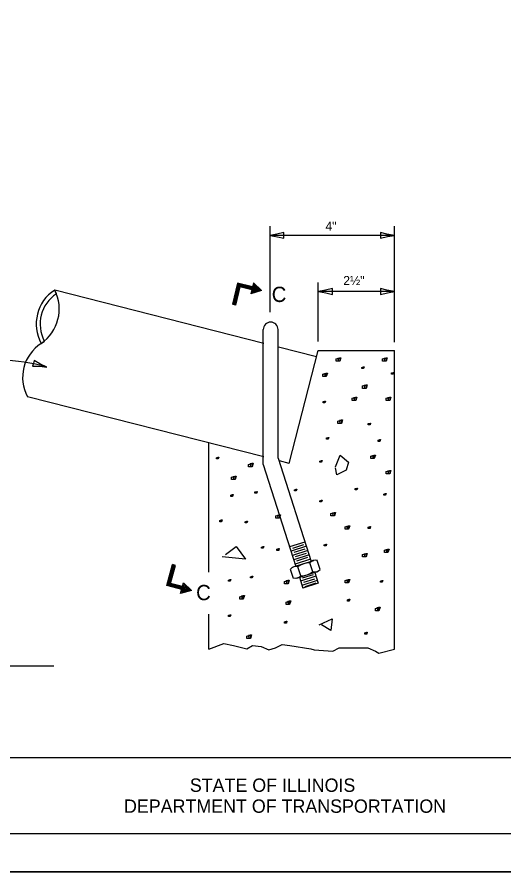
# Model space of a CAD drawing. Extents: x 2133490 to 2172050, y 2138301 to 2145980.
# Drawn here: x 2142702 to 2143021, y 2141438 to 2141998 of the extents above; entities that cross this region are included whole.
import ezdxf

# ---------------------------------------------------------------- set-up
doc = ezdxf.new("R2010")
doc.units = 0
for name, color, linetype in [('HS_Dimensions_and_Text', 7, 'Continuous'), ('HS_Pavement_Hidden', 7, 'Continuous'), ('ROW_Pr_Notes', 7, 'Continuous'), ('SH_General_Details', 7, 'Continuous'), ('SH_Printer_Plotting_Border', 7, 'Continuous'), ('Topo_Ex_Bridge_Structures', 7, 'Continuous')]:
    doc.layers.add(name, color=color, linetype=linetype)

msp = doc.modelspace()

# ---------------------------------------------------------------- linework, layer by layer
at = {"layer": 'HS_Dimensions_and_Text'}
for p, q in [((2142867.93, 2141804.66), (2142867.93, 2141861)), ((2142949.51, 2141784.98), (2142949.51, 2141861)), ((2142949.51, 2141855), (2142867.93, 2141855)), ((2142899.42, 2141785.34), (2142899.42, 2141824.17)), ((2142949.51, 2141818.17), (2142899.78, 2141818.17))]:
    msp.add_line(p, q, dxfattribs=at)
msp.add_arc((2142688.01, 2141650.29), 122.99, 74.2394, 186.2431, dxfattribs=at)
at = {"layer": 'HS_Pavement_Hidden'}
for p, q in [((2142727.76, 2141816.72), (2142726.67, 2141819.12)), ((2142717.77, 2141784.13), (2142719.87, 2141785.72)), ((2142717.77, 2141784.13), (2142717.77, 2141784.13))]:
    msp.add_line(p, q, dxfattribs=at)
for radius, start, end in [(26.48, 122.7317, 208.7118), (23.88, 123.664, 207.7795)]:
    msp.add_arc((2142740.99, 2141796.85), radius, start, end, dxfattribs=at)
at = {"layer": 'ROW_Pr_Notes'}
for p, q in [((2142846.67, 2141823.6), (2142843.34, 2141809.8)), ((2142847.04, 2141822.99), (2142843.82, 2141809.68)), ((2142847.42, 2141822.38), (2142844.32, 2141809.56)), ((2142847.8, 2141821.77), (2142844.81, 2141809.45)), ((2142848.16, 2141821.16), (2142845.31, 2141809.32)), ((2142856.53, 2141821.23), (2142846.67, 2141823.6)), ((2142856.41, 2141820.74), (2142847.04, 2141822.99)), ((2142856.29, 2141820.25), (2142847.42, 2141822.38)), ((2142856.17, 2141819.74), (2142847.8, 2141821.77)), ((2142856.06, 2141819.26), (2142848.16, 2141821.16)), ((2142857.14, 2141823.79), (2142855.43, 2141816.69)), ((2142857.47, 2141822.71), (2142856.22, 2141817.52)), ((2142857.78, 2141821.62), (2142857, 2141818.34)), ((2142862.43, 2141818.75), (2142857.14, 2141823.79)), ((2142861.34, 2141819.03), (2142857.47, 2141822.71)), ((2142860.23, 2141819.29), (2142857.78, 2141821.62)), ((2142858.11, 2141820.52), (2142857.78, 2141819.17)), ((2142859.13, 2141819.57), (2142858.11, 2141820.52)), ((2142863.88, 2141784.2), (2142726.67, 2141819.12)), ((2142862.43, 2141818.75), (2142855.43, 2141816.69)), ((2142861.34, 2141819.03), (2142856.22, 2141817.52)), ((2142860.23, 2141819.29), (2142857, 2141818.34)), ((2142859.13, 2141819.57), (2142857.78, 2141819.17)), ((2142845.31, 2141809.32), (2142843.34, 2141809.8)), ((2142863.5, 2141704.77), (2142863.5, 2141793.22)), ((2142873.24, 2141708.95), (2142873.24, 2141793.22)), ((2142898.39, 2141775.42), (2142873.39, 2141781.78)), ((2142880.58, 2141705.43), (2142899.42, 2141779.48)), ((2142899.42, 2141779.48), (2142949.51, 2141779.48)), ((2142949.51, 2141583.58), (2142949.51, 2141779.48)), ((2142863.86, 2141709.69), (2142708.86, 2141749.13)), ((2142827.8, 2141634.04), (2142827.8, 2141718.86)), ((2142873.24, 2141708.95), (2142894.96, 2141641.08)), ((2142863.5, 2141704.77), (2142884.91, 2141637.88)), ((2142880.58, 2141705.43), (2142874.16, 2141707.07)), ((2142890.86, 2141653.89), (2142880.81, 2141650.68)), ((2142891.75, 2141651.09), (2142881.7, 2141647.88)), ((2142892.65, 2141648.29), (2142882.6, 2141645.08)), ((2142889.91, 2141652.05), (2142882.66, 2141649.73)), ((2142890.8, 2141649.25), (2142883.55, 2141646.93)), ((2142896.36, 2141641.67), (2142882.95, 2141637.38)), ((2142893.55, 2141645.49), (2142883.5, 2141642.28)), ((2142894.44, 2141642.69), (2142884.39, 2141639.48)), ((2142891.7, 2141646.45), (2142884.45, 2141644.13)), ((2142892.6, 2141643.65), (2142885.35, 2141641.33)), ((2142900.84, 2141635.86), (2142898.95, 2141641.76)), ((2142800.19, 2141625.36), (2142803.86, 2141639.08)), ((2142800.8, 2141625.72), (2142804.34, 2141638.95)), ((2142801.43, 2141626.07), (2142804.84, 2141638.82)), ((2142802.05, 2141626.43), (2142805.32, 2141638.68)), ((2142802.66, 2141626.8), (2142805.82, 2141638.55)), ((2142805.82, 2141638.55), (2142803.86, 2141639.08)), ((2142881.24, 2141636.13), (2142883.1, 2141630.31)), ((2142888.1, 2141631.77), (2142886.23, 2141637.62)), ((2142895.94, 2141634.43), (2142894.05, 2141640.31)), ((2142885.49, 2141630.29), (2142898.88, 2141634.58)), ((2142887.18, 2141630.78), (2142889.47, 2141623.63)), ((2142898.03, 2141631.49), (2142887.98, 2141628.28)), ((2142896.18, 2141632.45), (2142888.93, 2141630.13)), ((2142897.23, 2141633.98), (2142899.51, 2141626.84)), ((2142809.99, 2141622.73), (2142800.19, 2141625.36)), ((2142810.11, 2141623.22), (2142800.8, 2141625.72)), ((2142810.24, 2141623.71), (2142801.43, 2141626.07)), ((2142810.38, 2141624.21), (2142802.05, 2141626.43)), ((2142810.51, 2141624.69), (2142802.66, 2141626.8)), ((2142809.3, 2141620.19), (2142811.19, 2141627.24)), ((2142810.1, 2141620.99), (2142811.48, 2141626.14)), ((2142810.9, 2141621.79), (2142811.78, 2141625.05)), ((2142816.35, 2141622.08), (2142811.19, 2141627.24)), ((2142815.25, 2141622.37), (2142811.48, 2141626.14)), ((2142814.16, 2141622.67), (2142811.78, 2141625.05)), ((2142898.93, 2141628.69), (2142888.88, 2141625.48)), ((2142899.51, 2141626.84), (2142889.47, 2141623.63)), ((2142897.08, 2141629.65), (2142889.83, 2141627.33)), ((2142897.98, 2141626.85), (2142890.73, 2141624.53)), ((2142816.35, 2141622.08), (2142809.3, 2141620.19)), ((2142815.25, 2141622.37), (2142810.1, 2141620.99)), ((2142814.16, 2141622.67), (2142810.9, 2141621.79)), ((2142811.71, 2141622.6), (2142812.07, 2141623.95)), ((2142813.06, 2141622.95), (2142811.71, 2141622.6)), ((2142813.06, 2141622.95), (2142812.07, 2141623.95)), ((2142827.8, 2141583.58), (2142827.8, 2141606.6)), ((2142506.68, 2141572.73), (2142726.06, 2141572.73))]:
    msp.add_line(p, q, dxfattribs=at)
for points in [[(2142912.1, 2141774.02), (2142913.63, 2141774.79), (2142913.63, 2141772.49), (2142912.87, 2141772.49), (2142911.33, 2141772.49), (2142911.33, 2141772.49), (2142911.33, 2141774.02), (2142913.63, 2141774.79), (2142914.4, 2141774.79), (2142913.63, 2141772.49), (2142912.87, 2141772.49), (2142912.87, 2141774.79)], [(2142942.58, 2141774.02), (2142944.12, 2141774.79), (2142944.12, 2141772.49), (2142943.35, 2141772.49), (2142941.81, 2141772.49), (2142941.81, 2141772.49), (2142941.81, 2141774.02), (2142944.12, 2141774.79), (2142944.88, 2141774.79), (2142944.12, 2141772.49), (2142943.35, 2141772.49), (2142943.35, 2141774.79)], [(2142903.28, 2141763.9), (2142904.81, 2141764.67), (2142904.81, 2141762.37), (2142904.05, 2141762.37), (2142902.51, 2141762.37), (2142902.51, 2141762.37), (2142902.51, 2141763.9), (2142904.81, 2141764.67), (2142905.58, 2141764.67), (2142904.81, 2141762.37), (2142904.05, 2141762.37), (2142904.05, 2141764.67)], [(2142928.44, 2141768.36), (2142929.21, 2141768.74), (2142929.21, 2141767.59), (2142928.82, 2141767.59), (2142928.05, 2141767.59), (2142928.05, 2141767.59), (2142928.05, 2141768.36), (2142929.21, 2141768.74), (2142929.59, 2141768.74), (2142929.21, 2141767.59), (2142928.82, 2141767.59), (2142928.82, 2141768.74)], [(2142947.93, 2141764.75), (2142948.69, 2141765.13), (2142948.69, 2141763.98), (2142948.31, 2141763.98), (2142947.54, 2141763.98), (2142947.54, 2141763.98), (2142947.54, 2141764.75), (2142948.69, 2141765.13), (2142949.08, 2141765.13), (2142948.69, 2141763.98), (2142948.31, 2141763.98), (2142948.31, 2141765.13)], [(2142929.37, 2141756.23), (2142930.91, 2141756.99), (2142930.91, 2141754.69), (2142930.14, 2141754.69), (2142928.6, 2141754.69), (2142928.6, 2141754.69), (2142928.6, 2141756.23), (2142930.91, 2141756.99), (2142931.67, 2141756.99), (2142930.91, 2141754.69), (2142930.14, 2141754.69), (2142930.14, 2141756.99)], [(2142922.65, 2141748.22), (2142924.19, 2141748.99), (2142924.19, 2141746.69), (2142923.42, 2141746.69), (2142921.88, 2141746.69), (2142921.88, 2141746.69), (2142921.88, 2141748.22), (2142924.19, 2141748.99), (2142924.95, 2141748.99), (2142924.19, 2141746.69), (2142923.42, 2141746.69), (2142923.42, 2141748.99)], [(2142944.92, 2141748.22), (2142946.46, 2141748.99), (2142946.46, 2141746.69), (2142945.69, 2141746.69), (2142944.16, 2141746.69), (2142944.16, 2141746.69), (2142944.16, 2141748.22), (2142946.46, 2141748.99), (2142947.23, 2141748.99), (2142946.46, 2141746.69), (2142945.69, 2141746.69), (2142945.69, 2141748.99)], [(2142903.17, 2141745.97), (2142903.94, 2141746.36), (2142903.94, 2141745.21), (2142903.55, 2141745.21), (2142902.78, 2141745.21), (2142902.78, 2141745.21), (2142902.78, 2141745.97), (2142903.94, 2141746.36), (2142904.32, 2141746.36), (2142903.94, 2141745.21), (2142903.55, 2141745.21), (2142903.55, 2141746.36)], [(2142913.25, 2141733.2), (2142914.79, 2141733.97), (2142914.79, 2141731.66), (2142914.02, 2141731.66), (2142912.48, 2141731.66), (2142912.48, 2141731.66), (2142912.48, 2141733.2), (2142914.79, 2141733.97), (2142915.56, 2141733.97), (2142914.79, 2141731.66), (2142914.02, 2141731.66), (2142914.02, 2141733.97)], [(2142932.77, 2141731.53), (2142933.54, 2141731.91), (2142933.54, 2141730.76), (2142933.15, 2141730.76), (2142932.39, 2141730.76), (2142932.39, 2141730.76), (2142932.39, 2141731.53), (2142933.54, 2141731.91), (2142933.92, 2141731.91), (2142933.54, 2141730.76), (2142933.15, 2141730.76), (2142933.15, 2141731.91)], [(2142905.34, 2141722.14), (2142906.1, 2141722.53), (2142906.1, 2141721.37), (2142905.72, 2141721.37), (2142904.95, 2141721.37), (2142904.95, 2141721.37), (2142904.95, 2141722.14), (2142906.1, 2141722.53), (2142906.49, 2141722.53), (2142906.1, 2141721.37), (2142905.72, 2141721.37), (2142905.72, 2141722.53)], [(2142939.27, 2141720.7), (2142940.03, 2141721.08), (2142940.03, 2141719.93), (2142939.65, 2141719.93), (2142938.88, 2141719.93), (2142938.88, 2141719.93), (2142938.88, 2141720.7), (2142940.03, 2141721.08), (2142940.42, 2141721.08), (2142940.03, 2141719.93), (2142939.65, 2141719.93), (2142939.65, 2141721.08)], [(2142833.14, 2141709.14), (2142833.91, 2141709.53), (2142833.91, 2141708.37), (2142833.52, 2141708.37), (2142832.76, 2141708.37), (2142832.76, 2141708.37), (2142832.76, 2141709.14), (2142833.91, 2141709.53), (2142834.29, 2141709.53), (2142833.91, 2141708.37), (2142833.52, 2141708.37), (2142833.52, 2141709.53)], [(2142910.95, 2141703.26), (2142914.02, 2141710.93), (2142919.4, 2141706.33), (2142917.86, 2141700.96), (2142911.72, 2141697.89), (2142910.95, 2141702.49)], [(2142934.74, 2141710.17), (2142936.28, 2141710.93), (2142936.28, 2141708.63), (2142935.51, 2141708.63), (2142933.98, 2141708.63), (2142933.98, 2141708.63), (2142933.98, 2141710.17), (2142936.28, 2141710.93), (2142937.04, 2141710.93), (2142936.28, 2141708.63), (2142935.51, 2141708.63), (2142935.51, 2141710.93)], [(2142854.65, 2141704.83), (2142856.19, 2141705.6), (2142856.19, 2141703.3), (2142855.42, 2141703.3), (2142853.88, 2141703.3), (2142853.88, 2141703.3), (2142853.88, 2141704.83), (2142856.19, 2141705.6), (2142856.95, 2141705.6), (2142856.19, 2141703.3), (2142855.42, 2141703.3), (2142855.42, 2141705.6)], [(2142901, 2141706.97), (2142901.77, 2141707.36), (2142901.77, 2141706.21), (2142901.39, 2141706.21), (2142900.62, 2141706.21), (2142900.62, 2141706.21), (2142900.62, 2141706.97), (2142901.77, 2141707.36), (2142902.16, 2141707.36), (2142901.77, 2141706.21), (2142901.39, 2141706.21), (2142901.39, 2141707.36)], [(2142944.92, 2141700.14), (2142946.46, 2141700.91), (2142946.46, 2141698.6), (2142945.69, 2141698.6), (2142944.16, 2141698.6), (2142944.16, 2141698.6), (2142944.16, 2141700.14), (2142946.46, 2141700.91), (2142947.23, 2141700.91), (2142946.46, 2141698.6), (2142945.69, 2141698.6), (2142945.69, 2141700.91)], [(2142843.42, 2141696.35), (2142844.95, 2141697.12), (2142844.95, 2141694.82), (2142844.18, 2141694.82), (2142842.65, 2141694.82), (2142842.65, 2141694.82), (2142842.65, 2141696.35), (2142844.95, 2141697.12), (2142845.72, 2141697.12), (2142844.95, 2141694.82), (2142844.18, 2141694.82), (2142844.18, 2141697.12)], [(2142858.41, 2141686.75), (2142859.17, 2141687.14), (2142859.17, 2141685.99), (2142858.79, 2141685.99), (2142858.02, 2141685.99), (2142858.02, 2141685.99), (2142858.02, 2141686.75), (2142859.17, 2141687.14), (2142859.56, 2141687.14), (2142859.17, 2141685.99), (2142858.79, 2141685.99), (2142858.79, 2141687.14)], [(2142884.4, 2141688.2), (2142885.17, 2141688.58), (2142885.17, 2141687.43), (2142884.78, 2141687.43), (2142884.01, 2141687.43), (2142884.01, 2141687.43), (2142884.01, 2141688.2), (2142885.17, 2141688.58), (2142885.55, 2141688.58), (2142885.17, 2141687.43), (2142884.78, 2141687.43), (2142884.78, 2141688.58)], [(2142924.11, 2141688.92), (2142924.87, 2141689.31), (2142924.87, 2141688.15), (2142924.49, 2141688.15), (2142923.72, 2141688.15), (2142923.72, 2141688.15), (2142923.72, 2141688.92), (2142924.87, 2141689.31), (2142925.26, 2141689.31), (2142924.87, 2141688.15), (2142924.49, 2141688.15), (2142924.49, 2141689.31)], [(2142842.53, 2141684.59), (2142843.29, 2141684.97), (2142843.29, 2141683.82), (2142842.91, 2141683.82), (2142842.14, 2141683.82), (2142842.14, 2141683.82), (2142842.14, 2141684.59), (2142843.29, 2141684.97), (2142843.68, 2141684.97), (2142843.29, 2141683.82), (2142842.91, 2141683.82), (2142842.91, 2141684.97)], [(2142901, 2141680.97), (2142901.77, 2141681.36), (2142901.77, 2141680.21), (2142901.39, 2141680.21), (2142900.62, 2141680.21), (2142900.62, 2141680.21), (2142900.62, 2141680.97), (2142901.77, 2141681.36), (2142902.16, 2141681.36), (2142901.77, 2141680.21), (2142901.39, 2141680.21), (2142901.39, 2141681.36)], [(2142942.88, 2141685.31), (2142943.64, 2141685.69), (2142943.64, 2141684.54), (2142943.26, 2141684.54), (2142942.49, 2141684.54), (2142942.49, 2141684.54), (2142942.49, 2141685.31), (2142943.64, 2141685.69), (2142944.03, 2141685.69), (2142943.64, 2141684.54), (2142943.26, 2141684.54), (2142943.26, 2141685.69)], [(2142872.58, 2141671.01), (2142874.12, 2141671.78), (2142874.12, 2141669.48), (2142873.35, 2141669.48), (2142871.81, 2141669.48), (2142871.81, 2141669.48), (2142871.81, 2141671.01), (2142874.12, 2141671.78), (2142874.88, 2141671.78), (2142874.12, 2141669.48), (2142873.35, 2141669.48), (2142873.35, 2141671.78)], [(2142908.65, 2141672.55), (2142910.18, 2141673.32), (2142910.18, 2141671.01), (2142909.42, 2141671.01), (2142907.88, 2141671.01), (2142907.88, 2141671.01), (2142907.88, 2141672.55), (2142910.18, 2141673.32), (2142910.95, 2141673.32), (2142910.18, 2141671.01), (2142909.42, 2141671.01), (2142909.42, 2141673.32)], [(2142835.3, 2141667.98), (2142836.07, 2141668.36), (2142836.07, 2141667.21), (2142835.69, 2141667.21), (2142834.92, 2141667.21), (2142834.92, 2141667.21), (2142834.92, 2141667.98), (2142836.07, 2141668.36), (2142836.46, 2141668.36), (2142836.07, 2141667.21), (2142835.69, 2141667.21), (2142835.69, 2141668.36)], [(2142851.91, 2141667.25), (2142852.68, 2141667.64), (2142852.68, 2141666.49), (2142852.29, 2141666.49), (2142851.53, 2141666.49), (2142851.53, 2141666.49), (2142851.53, 2141667.25), (2142852.68, 2141667.64), (2142853.06, 2141667.64), (2142852.68, 2141666.49), (2142852.29, 2141666.49), (2142852.29, 2141667.64)], [(2142917.96, 2141663.78), (2142919.5, 2141664.55), (2142919.5, 2141662.24), (2142918.73, 2141662.24), (2142917.19, 2141662.24), (2142917.19, 2141662.24), (2142917.19, 2141663.78), (2142919.5, 2141664.55), (2142920.26, 2141664.55), (2142919.5, 2141662.24), (2142918.73, 2141662.24), (2142918.73, 2141664.55)], [(2142932.77, 2141663.64), (2142933.54, 2141664.03), (2142933.54, 2141662.88), (2142933.15, 2141662.88), (2142932.39, 2141662.88), (2142932.39, 2141662.88), (2142932.39, 2141663.64), (2142933.54, 2141664.03), (2142933.92, 2141664.03), (2142933.54, 2141662.88), (2142933.15, 2141662.88), (2142933.15, 2141664.03)], [(2142903.89, 2141652.09), (2142904.66, 2141652.47), (2142904.66, 2141651.32), (2142904.27, 2141651.32), (2142903.51, 2141651.32), (2142903.51, 2141651.32), (2142903.51, 2141652.09), (2142904.66, 2141652.47), (2142905.04, 2141652.47), (2142904.66, 2141651.32), (2142904.27, 2141651.32), (2142904.27, 2141652.47)], [(2142838.81, 2141645.68), (2142845.72, 2141651.05), (2142851.86, 2141642.61), (2142836.51, 2141644.14)], [(2142862.74, 2141650.64), (2142863.51, 2141651.03), (2142863.51, 2141649.88), (2142863.12, 2141649.88), (2142862.35, 2141649.88), (2142862.35, 2141649.88), (2142862.35, 2141650.64), (2142863.51, 2141651.03), (2142863.89, 2141651.03), (2142863.51, 2141649.88), (2142863.12, 2141649.88), (2142863.12, 2141651.03)], [(2142872.85, 2141649.2), (2142873.61, 2141649.59), (2142873.61, 2141648.43), (2142873.23, 2141648.43), (2142872.46, 2141648.43), (2142872.46, 2141648.43), (2142872.46, 2141649.2), (2142873.61, 2141649.59), (2142874, 2141649.59), (2142873.61, 2141648.43), (2142873.23, 2141648.43), (2142873.23, 2141649.59)], [(2142943.75, 2141648.54), (2142945.29, 2141649.3), (2142945.29, 2141647), (2142944.52, 2141647), (2142942.98, 2141647), (2142942.98, 2141647), (2142942.98, 2141648.54), (2142945.29, 2141649.3), (2142946.05, 2141649.3), (2142945.29, 2141647), (2142944.52, 2141647), (2142944.52, 2141649.3)], [(2142929.37, 2141645.68), (2142930.91, 2141646.45), (2142930.91, 2141644.14), (2142930.14, 2141644.14), (2142928.6, 2141644.14), (2142928.6, 2141644.14), (2142928.6, 2141645.68), (2142930.91, 2141646.45), (2142931.67, 2141646.45), (2142930.91, 2141644.14), (2142930.14, 2141644.14), (2142930.14, 2141646.45)], [(2142855.52, 2141631.15), (2142856.29, 2141631.53), (2142856.29, 2141630.38), (2142855.9, 2141630.38), (2142855.14, 2141630.38), (2142855.14, 2141630.38), (2142855.14, 2141631.15), (2142856.29, 2141631.53), (2142856.67, 2141631.53), (2142856.29, 2141630.38), (2142855.9, 2141630.38), (2142855.9, 2141631.53)], [(2142841.08, 2141628.98), (2142841.85, 2141629.36), (2142841.85, 2141628.21), (2142841.46, 2141628.21), (2142840.7, 2141628.21), (2142840.7, 2141628.21), (2142840.7, 2141628.98), (2142841.85, 2141629.36), (2142842.23, 2141629.36), (2142841.85, 2141628.21), (2142841.46, 2141628.21), (2142841.46, 2141629.36)], [(2142878.26, 2141628.07), (2142879.8, 2141628.84), (2142879.8, 2141626.53), (2142879.03, 2141626.53), (2142877.5, 2141626.53), (2142877.5, 2141626.53), (2142877.5, 2141628.07), (2142879.8, 2141628.84), (2142880.57, 2141628.84), (2142879.8, 2141626.53), (2142879.03, 2141626.53), (2142879.03, 2141628.84)], [(2142917.96, 2141628.6), (2142919.5, 2141629.37), (2142919.5, 2141627.06), (2142918.73, 2141627.06), (2142917.19, 2141627.06), (2142917.19, 2141627.06), (2142917.19, 2141628.6), (2142919.5, 2141629.37), (2142920.26, 2141629.37), (2142919.5, 2141627.06), (2142918.73, 2141627.06), (2142918.73, 2141629.37)], [(2142940.71, 2141628.26), (2142941.48, 2141628.64), (2142941.48, 2141627.49), (2142941.09, 2141627.49), (2142940.33, 2141627.49), (2142940.33, 2141627.49), (2142940.33, 2141628.26), (2142941.48, 2141628.64), (2142941.86, 2141628.64), (2142941.48, 2141627.49), (2142941.09, 2141627.49), (2142941.09, 2141628.64)], [(2142848.79, 2141618.04), (2142850.32, 2141618.81), (2142850.32, 2141616.51), (2142849.56, 2141616.51), (2142848.02, 2141616.51), (2142848.02, 2141616.51), (2142848.02, 2141618.04), (2142850.32, 2141618.81), (2142851.09, 2141618.81), (2142850.32, 2141616.51), (2142849.56, 2141616.51), (2142849.56, 2141618.81)], [(2142879.27, 2141614.53), (2142880.81, 2141615.29), (2142880.81, 2141612.99), (2142880.04, 2141612.99), (2142878.5, 2141612.99), (2142878.5, 2141612.99), (2142878.5, 2141614.53), (2142880.81, 2141615.29), (2142881.57, 2141615.29), (2142880.81, 2141612.99), (2142880.04, 2141612.99), (2142880.04, 2141615.29)], [(2142919.05, 2141615.98), (2142919.82, 2141616.36), (2142919.82, 2141615.21), (2142919.44, 2141615.21), (2142918.67, 2141615.21), (2142918.67, 2141615.21), (2142918.67, 2141615.98), (2142919.82, 2141616.36), (2142920.21, 2141616.36), (2142919.82, 2141615.21), (2142919.44, 2141615.21), (2142919.44, 2141616.36)], [(2142937.81, 2141610.37), (2142939.35, 2141611.13), (2142939.35, 2141608.83), (2142938.58, 2141608.83), (2142937.04, 2141608.83), (2142937.04, 2141608.83), (2142937.04, 2141610.37), (2142939.35, 2141611.13), (2142940.11, 2141611.13), (2142939.35, 2141608.83), (2142938.58, 2141608.83), (2142938.58, 2141611.13)], [(2142841.08, 2141605.86), (2142841.85, 2141606.25), (2142841.85, 2141605.1), (2142841.46, 2141605.1), (2142840.7, 2141605.1), (2142840.7, 2141605.1), (2142840.7, 2141605.86), (2142841.85, 2141606.25), (2142842.23, 2141606.25), (2142841.85, 2141605.1), (2142841.46, 2141605.1), (2142841.46, 2141606.25)], [(2142877.9, 2141601.53), (2142878.67, 2141601.92), (2142878.67, 2141600.76), (2142878.28, 2141600.76), (2142877.52, 2141600.76), (2142877.52, 2141600.76), (2142877.52, 2141601.53), (2142878.67, 2141601.92), (2142879.05, 2141601.92), (2142878.67, 2141600.76), (2142878.28, 2141600.76), (2142878.28, 2141601.92)], [(2142900.21, 2141599.62), (2142908.65, 2141603.46), (2142907.88, 2141595.78), (2142901.74, 2141599.62)], [(2142853.48, 2141592.24), (2142855.02, 2141593.01), (2142855.02, 2141590.71), (2142854.25, 2141590.71), (2142852.71, 2141590.71), (2142852.71, 2141590.71), (2142852.71, 2141592.24), (2142855.02, 2141593.01), (2142855.78, 2141593.01), (2142855.02, 2141590.71), (2142854.25, 2141590.71), (2142854.25, 2141593.01)], [(2142930.6, 2141594.31), (2142931.37, 2141594.69), (2142931.37, 2141593.54), (2142930.99, 2141593.54), (2142930.22, 2141593.54), (2142930.22, 2141593.54), (2142930.22, 2141594.31), (2142931.37, 2141594.69), (2142931.76, 2141594.69), (2142931.37, 2141593.54), (2142930.99, 2141593.54), (2142930.99, 2141594.69)], [(2142827.8, 2141583.58), (2142837.57, 2141587.46), (2142844.07, 2141586.02), (2142852.73, 2141583.85), (2142856.34, 2141586.02), (2142862.12, 2141585.29), (2142867.17, 2141583.13), (2142871.51, 2141584.57), (2142875.84, 2141586.74), (2142880.89, 2141586.02), (2142894.61, 2141583.85), (2142896.78, 2141583.13), (2142909.05, 2141582.4), (2142913.38, 2141584.57), (2142920.6, 2141584.57), (2142932.15, 2141584.57), (2142937.21, 2141582.4), (2142939.37, 2141580.96), (2142949.51, 2141583.58)]]:
    msp.add_lwpolyline(points, dxfattribs=at)
for centre, radius, start, end in [((2142702.3, 2141806.69), 27.36, 304.4327, 27.0107), ((2142868.37, 2141793.22), 4.87, 0, 180), ((2142732.08, 2141761.85), 26.48, 122.7317, 208.7118), ((2142897.75, 2141636.89), 5.04, 75.7524, 137.1491), ((2142884.97, 2141632.73), 5.04, 75.7524, 137.1491), ((2142894.36, 2141626.64), 13.67, 91.3008, 126.6287), ((2142897.18, 2141639.3), 5.04, 255.7524, 317.1491), ((2142884.38, 2141635.21), 5.04, 255.7524, 317.1491), ((2142887.83, 2141645.41), 13.67, 271.3008, 306.6287)]:
    msp.add_arc(centre, radius, start, end, dxfattribs=at)
at = {"layer": 'SH_General_Details'}
for p, q in [((2142089.66, 2141512.58), (2143664.66, 2141512.58)), ((2143689.66, 2141437.58), (2141989.66, 2141437.58))]:
    msp.add_line(p, q, dxfattribs=at)
msp.add_lwpolyline([(2142089.66, 2142512.58), (2143664.66, 2142512.58), (2143664.66, 2141462.58), (2142089.66, 2141462.58)], close=True, dxfattribs=at)
at = {"layer": 'SH_Printer_Plotting_Border'}
msp.add_lwpolyline([(2141989.66, 2141437.58), (2143689.66, 2141437.58), (2143689.66, 2142537.58), (2141989.66, 2142537.58)], close=True, dxfattribs=at)
at = {"layer": 'Topo_Ex_Bridge_Structures'}
for points in [[(2142877.03, 2141853.1), (2142877.03, 2141855), (2142877.03, 2141856.9), (2142872.48, 2141855.79), (2142867.93, 2141855), (2142872.78, 2141854.12)], [(2142940.41, 2141856.9), (2142940.41, 2141855), (2142940.41, 2141853.1), (2142944.96, 2141854.21), (2142949.51, 2141855), (2142944.66, 2141855.88)], [(2142908.88, 2141816.27), (2142908.89, 2141818.17), (2142908.89, 2141820.07), (2142904.33, 2141818.96), (2142899.78, 2141818.17), (2142904.64, 2141817.29)], [(2142940.41, 2141820.07), (2142940.41, 2141818.17), (2142940.41, 2141816.27), (2142944.96, 2141817.38), (2142949.51, 2141818.17), (2142944.66, 2141819.05)], [(2142713.18, 2141772.96), (2142712.66, 2141771.13), (2142712.14, 2141769.3), (2142716.82, 2141769.13), (2142721.42, 2141768.66), (2142716.99, 2141770.82)]]:
    msp.add_lwpolyline(points, close=True, dxfattribs=at)

# ---------------------------------------------------------------- texts
at = {"layer": 'HS_Dimensions_and_Text'}
for s, p in [('4"', (2142904.26, 2141858)), ('2½"', (2142915.96, 2141822.37))]:
    msp.add_text(s, height=6, dxfattribs=at).set_placement(p)
at = {"layer": 'ROW_Pr_Notes'}
for p in [(2142869.03, 2141811.31), (2142819.43, 2141615.77)]:
    msp.add_text('C', height=10, dxfattribs=at).set_placement(p)
at = {"layer": 'SH_General_Details'}
for s, p in [('STATE OF ILLINOIS', (2142815.31, 2141490.08)), ('DEPARTMENT OF TRANSPORTATION', (2142772.15, 2141476.33))]:
    msp.add_text(s, height=8.7501, dxfattribs=at).set_placement(p)

doc.saveas('drawing.dxf')
